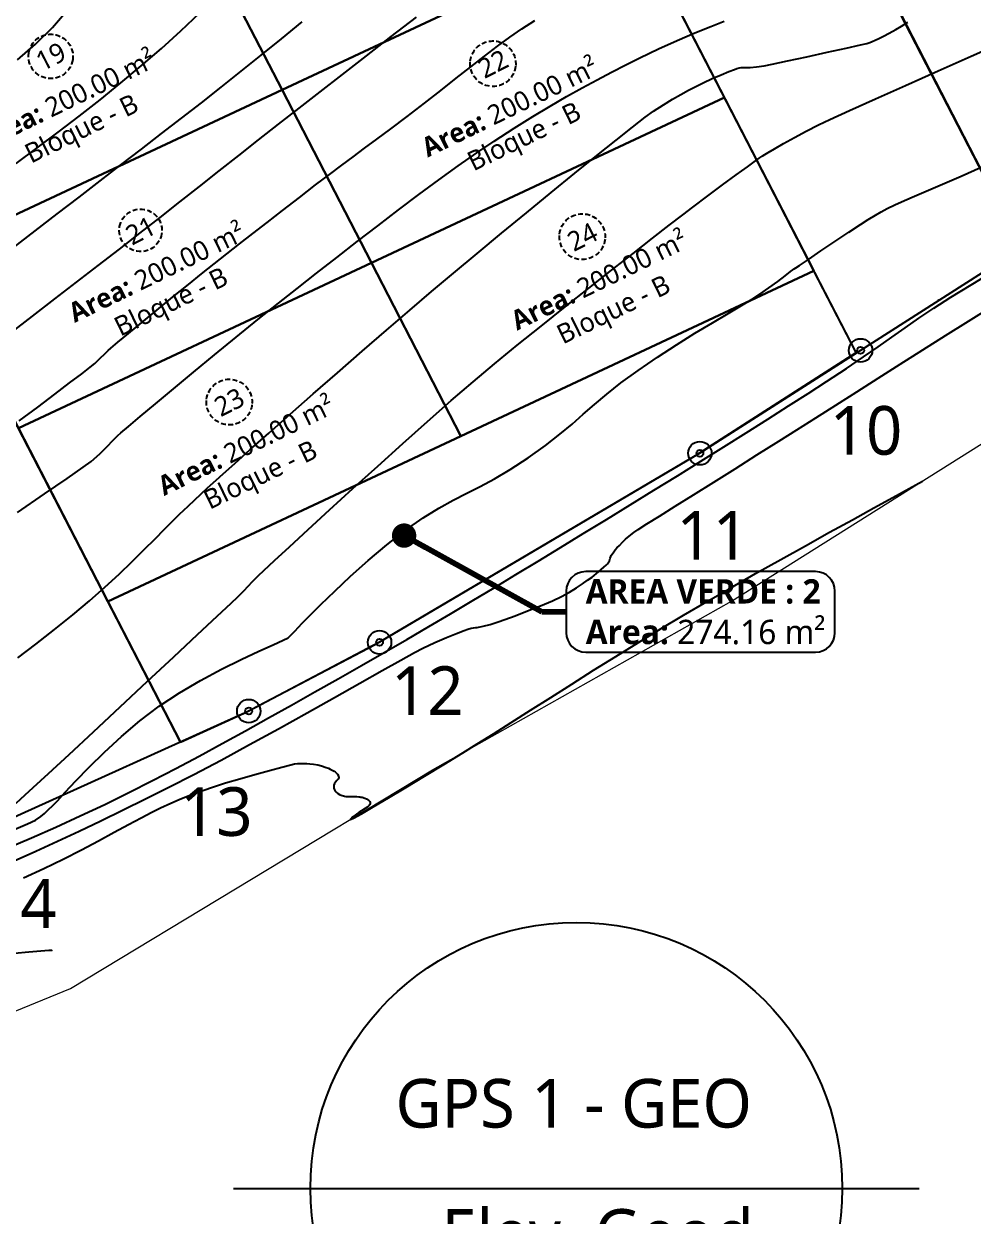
# Model space of a CAD drawing. Header units: millimetres. Extents: x 589115 to 589956, y 1306773 to 1307394.
# Drawn here: x 589407 to 589455.7, y 1307007.1 to 1307068.4 of the extents above; entities that cross this region are included whole.
import ezdxf

# ---------------------------------------------------------------- set-up
doc = ezdxf.new("R2010")
doc.units = ezdxf.units.MM
doc.linetypes.add('DASHDOT', pattern=[1, 0.5, -0.25, 0, -0.25])
doc.linetypes.add('DASHED2', pattern=[0.375, 0.25, -0.125])
for name, color, linetype in [('0_BLOQUES CARRETERA', 7, 'Continuous'), ('_BREAKLINES CORRIDOR', 7, 'Continuous'), ('C-PROP-LINE', 230, 'Continuous'), ('C-PROP-TEXT', 255, 'Continuous'), ('C-ROAD-MARK', 212, 'Continuous'), ('C-TOPO-MAJR', 9, 'Continuous'), ('C-TOPO-MINR', 8, 'Continuous'), ('CIRCULO', 1, 'Continuous'), ('LOTES', 104, 'Continuous'), ('Perimetro', 7, 'Continuous'), ('Plano', 7, 'Continuous')]:
    doc.layers.add(name, color=color, linetype=linetype)
doc.layers.add('_BLOQUES', color=9, linetype='Continuous', lineweight=20)
doc.layers.add('_TEXTO', color=3, linetype='Continuous', lineweight=25)
doc.styles.add('COTAS', font='arial.ttf')
doc.styles.add('ST - ETIQUETAS', font='', dxfattribs={"height": 2.5})
doc.styles.get('ST - ETIQUETAS').set_extended_font_data('Roboto Thin')
doc.dimstyles.new('GenAng', dxfattribs={"dimscale": 0.5, "dimtxt": 2.5, "dimasz": 1.25, "dimexe": 0.18, "dimexo": 0.0625, "dimgap": 0.25, "dimtad": 0, "dimzin": 3, "dimdsep": 46, "dimtxsty": 'COTAS', "dimcen": 0.09, "dimse1": 1, "dimse2": 1, "dimaunit": 1, "dimadec": 3, "dimazin": 0, "dimtfac": 1, "dimtofl": 0, "dimtmove": 2, "dimatfit": 3, "dimfxl": 1, "dimtolj": 1, "dimtzin": 1, "dimarcsym": 0})

# ---------------------------------------------------------------- blocks, each defined once
blk = doc.blocks.new('POINT INTERS')
at = {"layer": '0_BLOQUES CARRETERA', "linetype": 'DASHDOT', "lineweight": 5}
h = blk.add_hatch(color=244, dxfattribs=at)
h.dxf.hatch_style = 1
h.set_gradient(color1=(153, 27, 30), color2=(248, 153, 30), name='INVSPHERICAL')
h.paths.add_polyline_path([(0.6, 0, 1), (-0.6, 0, 1)])
blk.add_circle((0, 0), 0.574, dxfattribs=at)

msp = doc.modelspace()

# ---------------------------------------------------------------- linework, layer by layer
msp.add_lwpolyline([(589458.391, 1307056.992), (589449.927, 1307051.588), (589441.675, 1307046.308), (589425.232, 1307036.603), (589418.518, 1307033.074), (589406.119, 1307027.462), (589385.455, 1307018.974), (589375.188, 1307014.95), (589368.894, 1307012.373), (589357.693, 1307007.926), (589347.663, 1307003.998)])
at = {"color": 5}
msp.add_circle((589435.335, 1307008.57), 13.654, dxfattribs=at)
at = {"layer": '_BLOQUES', "flags": 128}
msp.add_lwpolyline([(589429.062, 1307113.239), (589465.314, 1307130.216), (589492.374, 1307078.297), (589482.368, 1307071.827), (589470.997, 1307065.034), (589458.16, 1307056.883), (589429.062, 1307113.239)], dxfattribs=at)
at = {"layer": '_BLOQUES', "color": 4, "linetype": 'Continuous', "lineweight": 25}
msp.add_polyline3d([(589383.748, 1307092.018, 0), (589419.999, 1307108.995, 0), (589447.529, 1307055.677, 0), (589411.281, 1307038.705, 0), (589383.748, 1307092.018, 0)], dxfattribs=at)
at = {"layer": '_BREAKLINES CORRIDOR', "flags": 128}
for points in [[(589449.696, 1307051.479), (589419.999, 1307108.995), (589419.564, 1307108.791)], [(589415.011, 1307031.483), (589383.748, 1307092.018), (589384.214, 1307092.237)]]:
    msp.add_lwpolyline(points, dxfattribs=at)
at = {"layer": 'C-PROP-LINE', "color": 4, "linetype": 'Continuous', "lineweight": 25}
for points in [[(589429.062, 1307113.239, 0), (589465.314, 1307130.216, 0), (589492.374, 1307078.297, 0), (589482.368, 1307071.827, 0), (589470.997, 1307065.034, 0), (589458.16, 1307056.883, 0), (589429.062, 1307113.239, 0)], [(589438.352, 1307073.451, 0), (589433.763, 1307082.337, 0), (589415.639, 1307073.85, 0), (589420.227, 1307064.964, 0), (589420.228, 1307064.964, 0), (589438.352, 1307073.451, 0)], [(589470.126, 1307077.294, 0), (589452.004, 1307068.807, 0), (589458.16, 1307056.883, 0), (589470.997, 1307065.034, 0), (589475.169, 1307067.526, 0), (589470.126, 1307077.294, 0)], [(589415.639, 1307073.85, 0), (589415.639, 1307073.85, 0), (589397.514, 1307065.362, 0), (589402.103, 1307056.477, 0), (589420.227, 1307064.964, 0), (589415.639, 1307073.85, 0)], [(589442.94, 1307064.565, 0), (589438.352, 1307073.451, 0), (589420.228, 1307064.964, 0), (589424.816, 1307056.078, 0), (589424.817, 1307056.077, 0), (589442.94, 1307064.565, 0)], [(589420.228, 1307064.964, 0), (589420.227, 1307064.964, 0), (589402.103, 1307056.477, 0), (589406.692, 1307047.591, 0), (589424.816, 1307056.078, 0), (589420.228, 1307064.964, 0)], [(589447.529, 1307055.677, 0), (589442.94, 1307064.565, 0), (589424.817, 1307056.077, 0), (589429.405, 1307047.191, 0), (589447.529, 1307055.677, 0)], [(589424.816, 1307056.078, 0), (589406.692, 1307047.591, 0), (589411.281, 1307038.705, 0), (589429.405, 1307047.191, 0), (589424.817, 1307056.077, 0), (589424.816, 1307056.078, 0)], [(589411.281, 1307038.705, 0), (589415.011, 1307031.483, 0), (589418.288, 1307032.966, 0), (589425.001, 1307036.495, 0), (589441.444, 1307046.2, 0), (589449.696, 1307051.479, 0), (589447.529, 1307055.677, 0), (589429.405, 1307047.191, 0), (589411.281, 1307038.705, 0), (589415.011, 1307031.483, 0)]]:
    msp.add_polyline3d(points, dxfattribs=at)
at = {"layer": 'C-PROP-TEXT', "color": 1, "linetype": 'Continuous', "lineweight": -3}
for p, q in [((589447.609, 1307040.23), (589435.816, 1307040.23)), ((589434.816, 1307039.23), (589434.816, 1307037.097)), ((589448.609, 1307037.097), (589448.609, 1307039.23)), ((589435.816, 1307036.097), (589447.609, 1307036.097))]:
    msp.add_line(p, q, dxfattribs=at)
at = {"layer": 'C-PROP-TEXT', "color": 12, "linetype": 'DASHED2', "lineweight": 25, "extrusion": (0, 0, -1)}
for centre, radius, start, end in [((-589408.353, 1307066.679), 1.14, 8.29091, 188.29091), ((-589431.053, 1307066.306), 1.169, 6.49413, 186.49413), ((-589408.353, 1307066.679), 1.14, 188.29091, 8.29091), ((-589431.053, 1307066.306), 1.169, 186.49413, 6.49413), ((-589412.963, 1307057.752), 1.094, 9.95853, 189.95853), ((-589435.639, 1307057.425), 1.175, 6.236, 186.236), ((-589412.963, 1307057.752), 1.094, 189.95853, 9.95853), ((-589435.639, 1307057.425), 1.175, 186.236, 6.236), ((-589417.516, 1307048.937), 1.173, 6.84971, 186.84971), ((-589417.516, 1307048.937), 1.173, 186.84971, 6.84971)]:
    msp.add_arc(centre, radius, start, end, dxfattribs=at)
at = {"layer": 'C-PROP-TEXT', "color": 1, "linetype": 'Continuous', "lineweight": -3}
for centre, start, end in [((589435.816, 1307039.23), 90, 180), ((589447.609, 1307039.23), 0, 90), ((589435.816, 1307037.097), 180, 270), ((589447.609, 1307037.097), 270, 0)]:
    msp.add_arc(centre, 1, start, end, dxfattribs=at)
at = {"layer": 'C-TOPO-MAJR', "color": 40, "linetype": 'Continuous', "lineweight": -3}
for points, elevation in [([(589406.644, 1307066.503), (589407.567, 1307067.307), (589408.437, 1307068.169), (589409.17, 1307069.012)], 459), ([(589406.417, 1307056.854), (589407.559, 1307057.735), (589408.691, 1307058.607), (589409.805, 1307059.462), (589410.893, 1307060.296), (589411.96, 1307061.114), (589413.008, 1307061.919), (589414.042, 1307062.716), (589415.067, 1307063.51), (589416.087, 1307064.305), (589417.106, 1307065.105), (589418.13, 1307065.916), (589419.161, 1307066.741), (589420.206, 1307067.585), (589421.268, 1307068.453)], 458.5), ([(589406.67, 1307035.804), (589407.593, 1307036.51), (589408.55, 1307037.259), (589409.487, 1307038.014), (589410.349, 1307038.738), (589411.131, 1307039.431), (589411.862, 1307040.106), (589412.538, 1307040.754), (589413.155, 1307041.363), (589413.711, 1307041.922), (589414.201, 1307042.419), (589414.621, 1307042.843), (589414.969, 1307043.182), (589415.4, 1307043.592), (589415.743, 1307043.917), (589416.057, 1307044.212), (589416.404, 1307044.533), (589416.844, 1307044.933), (589417.204, 1307045.256), (589417.8, 1307045.788), (589418.596, 1307046.496), (589419.556, 1307047.347), (589420.646, 1307048.31), (589421.829, 1307049.352), (589423.071, 1307050.44), (589424.335, 1307051.542), (589425.586, 1307052.626), (589426.788, 1307053.659), (589427.907, 1307054.61), (589429.028, 1307055.55), (589430.237, 1307056.558), (589431.5, 1307057.604), (589432.782, 1307058.658), (589434.046, 1307059.693), (589435.258, 1307060.679), (589436.382, 1307061.587), (589437.382, 1307062.388), (589438.225, 1307063.054), (589438.873, 1307063.555), (589439.293, 1307063.862), (589439.804, 1307064.2), (589440.268, 1307064.486), (589440.695, 1307064.73), (589441.095, 1307064.944), (589441.477, 1307065.138), (589441.851, 1307065.324), (589442.312, 1307065.541), (589442.765, 1307065.738), (589443.161, 1307065.9), (589443.45, 1307066.012), (589443.58, 1307066.06), (589443.697, 1307066.09), (589443.791, 1307066.108), (589443.865, 1307066.113), (589443.939, 1307066.114), (589444.016, 1307066.111), (589444.094, 1307066.108), (589444.252, 1307066.12), (589444.587, 1307066.152), (589444.985, 1307066.205), (589445.39, 1307066.286), (589446.166, 1307066.451), (589447.159, 1307066.666), (589448.218, 1307066.897), (589449.187, 1307067.111), (589449.915, 1307067.274), (589450.247, 1307067.352), (589450.403, 1307067.4), (589450.526, 1307067.446), (589450.676, 1307067.511), (589450.855, 1307067.593), (589451.103, 1307067.714), (589451.4, 1307067.87), (589451.731, 1307068.056), (589452.024, 1307068.232), (589452.36, 1307068.44)], 457.5), ([(589406.736, 1307047.969), (589407.686, 1307048.676), (589408.559, 1307049.334), (589409.323, 1307049.916), (589409.942, 1307050.392), (589410.382, 1307050.736), (589410.609, 1307050.918), (589410.898, 1307051.183), (589411.131, 1307051.415), (589411.231, 1307051.519), (589411.298, 1307051.586), (589411.432, 1307051.699), (589411.796, 1307052.003), (589412.342, 1307052.458), (589413.024, 1307053.023), (589413.796, 1307053.659), (589414.61, 1307054.324), (589415.42, 1307054.979), (589416.095, 1307055.52), (589416.746, 1307056.039), (589417.391, 1307056.549), (589418.046, 1307057.064), (589418.728, 1307057.597), (589419.456, 1307058.161), (589420.246, 1307058.771), (589421.115, 1307059.439), (589421.953, 1307060.08), (589422.665, 1307060.618), (589423.293, 1307061.09), (589423.88, 1307061.526), (589424.467, 1307061.962), (589425.096, 1307062.431), (589425.811, 1307062.967), (589426.653, 1307063.602), (589427.544, 1307064.285), (589428.383, 1307064.938), (589429.173, 1307065.56), (589429.918, 1307066.147), (589430.622, 1307066.696), (589431.291, 1307067.205), (589431.927, 1307067.671), (589432.536, 1307068.09), (589433.204, 1307068.518)], 458), ([(589406.324, 1307026.933), (589407.16, 1307027.279), (589407.579, 1307027.473), (589407.846, 1307027.654), (589408.037, 1307027.822), (589408.219, 1307028.005), (589408.457, 1307028.231), (589408.692, 1307028.47), (589409.096, 1307028.903), (589409.648, 1307029.489), (589410.328, 1307030.188), (589411.116, 1307030.961), (589411.99, 1307031.767), (589412.931, 1307032.566), (589413.918, 1307033.318), (589414.96, 1307034.009), (589416.044, 1307034.645), (589417.119, 1307035.219), (589418.132, 1307035.72), (589419.033, 1307036.142), (589419.769, 1307036.475), (589420.288, 1307036.711), (589420.538, 1307036.841), (589420.738, 1307037.017), (589420.879, 1307037.182), (589421.064, 1307037.381), (589421.263, 1307037.582), (589421.66, 1307037.986), (589422.226, 1307038.551), (589422.932, 1307039.236), (589423.749, 1307040), (589424.647, 1307040.801), (589425.598, 1307041.599), (589426.571, 1307042.353), (589427.48, 1307042.988), (589428.281, 1307043.488), (589429.011, 1307043.895), (589429.705, 1307044.254), (589430.401, 1307044.607), (589431.135, 1307045), (589431.943, 1307045.475), (589432.862, 1307046.077), (589433.753, 1307046.714), (589434.487, 1307047.283), (589435.116, 1307047.807), (589435.692, 1307048.308), (589436.267, 1307048.812), (589436.893, 1307049.34), (589437.623, 1307049.916), (589438.507, 1307050.565), (589439.493, 1307051.241), (589440.475, 1307051.879), (589441.425, 1307052.472), (589442.317, 1307053.011), (589443.123, 1307053.489), (589443.815, 1307053.896), (589444.367, 1307054.226), (589444.75, 1307054.469), (589445.221, 1307054.8), (589445.674, 1307055.131), (589446.06, 1307055.423), (589446.335, 1307055.634), (589446.45, 1307055.723), (589446.525, 1307055.772), (589446.599, 1307055.82), (589446.785, 1307055.946), (589447.246, 1307056.259), (589447.886, 1307056.694), (589448.609, 1307057.182), (589449.318, 1307057.658), (589449.916, 1307058.055), (589450.307, 1307058.306), (589450.685, 1307058.533), (589450.984, 1307058.704), (589451.288, 1307058.865), (589451.682, 1307059.063), (589452.026, 1307059.221), (589452.571, 1307059.454), (589453.285, 1307059.756), (589454.135, 1307060.119), (589455.091, 1307060.534), (589456.119, 1307060.994)], 457), ([(589406.478, 1307025.387), (589407.595, 1307025.888), (589408.705, 1307026.396), (589409.814, 1307026.915), (589410.932, 1307027.447), (589412.066, 1307027.997), (589413.225, 1307028.567), (589414.417, 1307029.161), (589415.7, 1307029.818), (589417.095, 1307030.557), (589418.559, 1307031.35), (589420.047, 1307032.169), (589421.516, 1307032.986), (589422.922, 1307033.774), (589424.22, 1307034.505), (589425.367, 1307035.151), (589426.318, 1307035.685), (589427.03, 1307036.078), (589427.459, 1307036.303), (589428.071, 1307036.586), (589428.668, 1307036.843), (589429.189, 1307037.057), (589429.574, 1307037.208), (589429.764, 1307037.278), (589429.941, 1307037.328), (589430.062, 1307037.353), (589430.162, 1307037.361), (589430.248, 1307037.365), (589430.32, 1307037.376), (589430.391, 1307037.39), (589430.555, 1307037.431), (589430.909, 1307037.526), (589431.327, 1307037.655), (589431.658, 1307037.773), (589432.187, 1307037.969), (589432.828, 1307038.214), (589433.496, 1307038.478), (589434.105, 1307038.733), (589434.571, 1307038.95), (589434.983, 1307039.175), (589435.342, 1307039.394), (589435.652, 1307039.601), (589435.916, 1307039.79), (589436.14, 1307039.954), (589436.476, 1307040.219), (589436.747, 1307040.453), (589436.871, 1307040.567), (589436.928, 1307040.629), (589436.975, 1307040.684), (589437.01, 1307040.736), (589437.04, 1307040.782), (589437.06, 1307040.856), (589437.07, 1307040.926), (589437.104, 1307041.012), (589437.131, 1307041.061), (589437.161, 1307041.112), (589437.224, 1307041.202), (589437.332, 1307041.345), (589437.421, 1307041.448), (589437.543, 1307041.581), (589437.698, 1307041.738), (589437.866, 1307041.897), (589438.05, 1307042.058), (589438.288, 1307042.244), (589438.507, 1307042.39), (589438.958, 1307042.677), (589439.605, 1307043.085), (589440.416, 1307043.594), (589441.356, 1307044.182), (589442.39, 1307044.83), (589443.486, 1307045.516), (589444.608, 1307046.22), (589445.723, 1307046.921), (589446.651, 1307047.508), (589447.633, 1307048.131), (589448.662, 1307048.785), (589449.731, 1307049.466), (589450.834, 1307050.169), (589451.966, 1307050.888), (589453.119, 1307051.618), (589454.287, 1307052.355), (589455.463, 1307053.093), (589456.643, 1307053.827)], 456.5), ([(589408.408, 1307020.782), (589408.408, 1307020.782), (589408.41, 1307020.783), (589408.411, 1307020.784), (589408.258, 1307020.774), (589407.843, 1307020.745), (589407.232, 1307020.696), (589406.493, 1307020.625)], 456)]:
    msp.add_lwpolyline(points, dxfattribs=dict(at, elevation=elevation))
at = {"layer": 'C-TOPO-MINR', "color": 44, "linetype": 'Continuous', "lineweight": -3}
for points, elevation in [([(589406.281, 1307052.48), (589407.418, 1307053.353), (589408.556, 1307054.228), (589409.684, 1307055.095), (589410.794, 1307055.948), (589411.876, 1307056.781), (589412.931, 1307057.6), (589413.964, 1307058.408), (589414.982, 1307059.209), (589415.991, 1307060.004), (589416.997, 1307060.799), (589418.005, 1307061.596), (589419.022, 1307062.398), (589420.053, 1307063.208), (589421.106, 1307064.031), (589422.185, 1307064.868), (589423.331, 1307065.755), (589424.559, 1307066.707), (589425.837, 1307067.697), (589427.131, 1307068.7)], 458.25), ([(589406.584, 1307061.185), (589407.654, 1307061.983), (589408.731, 1307062.794), (589409.81, 1307063.619), (589410.885, 1307064.459), (589411.951, 1307065.316), (589413.002, 1307066.191), (589414.034, 1307067.084), (589415.04, 1307067.996), (589416.006, 1307068.913)], 458.75), ([(589406.653, 1307043.275), (589408.04, 1307044.225), (589409.194, 1307045.019), (589410.021, 1307045.595), (589410.425, 1307045.889), (589410.865, 1307046.276), (589411.257, 1307046.658), (589411.544, 1307046.956), (589411.669, 1307047.09), (589411.735, 1307047.158), (589411.802, 1307047.224), (589411.949, 1307047.349), (589412.344, 1307047.684), (589412.951, 1307048.195), (589413.733, 1307048.851), (589414.653, 1307049.619), (589415.675, 1307050.468), (589416.762, 1307051.363), (589417.877, 1307052.274), (589418.984, 1307053.167), (589420.046, 1307054.011), (589421.004, 1307054.765), (589422.003, 1307055.55), (589423.032, 1307056.356), (589424.082, 1307057.173), (589425.141, 1307057.991), (589426.2, 1307058.799), (589427.248, 1307059.587), (589428.275, 1307060.345), (589429.269, 1307061.063), (589430.222, 1307061.73), (589431.121, 1307062.336), (589432.145, 1307062.999), (589433.099, 1307063.596), (589433.992, 1307064.135), (589434.833, 1307064.624), (589435.632, 1307065.071), (589436.398, 1307065.485), (589437.142, 1307065.874), (589437.872, 1307066.245), (589438.598, 1307066.608), (589439.551, 1307067.064), (589440.508, 1307067.494), (589441.42, 1307067.883), (589442.239, 1307068.219), (589442.917, 1307068.486)], 457.75), ([(589406.573, 1307028.354), (589407.042, 1307028.772), (589407.459, 1307029.154), (589408.235, 1307029.872), (589409.291, 1307030.852), (589410.543, 1307032.016), (589411.91, 1307033.289), (589413.311, 1307034.594), (589414.664, 1307035.856), (589415.888, 1307036.998), (589416.9, 1307037.945), (589417.62, 1307038.62), (589417.965, 1307038.946), (589418.263, 1307039.247), (589418.489, 1307039.488), (589418.715, 1307039.728), (589419.016, 1307040.026), (589419.294, 1307040.289), (589419.838, 1307040.797), (589420.608, 1307041.511), (589421.564, 1307042.394), (589422.664, 1307043.404), (589423.868, 1307044.504), (589425.136, 1307045.654), (589426.427, 1307046.815), (589427.7, 1307047.947), (589428.914, 1307049.012), (589430.03, 1307049.971), (589431.13, 1307050.892), (589432.303, 1307051.856), (589433.521, 1307052.841), (589434.753, 1307053.826), (589435.971, 1307054.79), (589437.144, 1307055.713), (589438.245, 1307056.571), (589439.242, 1307057.345), (589440.106, 1307058.013), (589440.809, 1307058.554), (589441.321, 1307058.946), (589442.081, 1307059.522), (589442.835, 1307060.083), (589443.531, 1307060.594), (589444.113, 1307061.017), (589444.528, 1307061.316), (589444.721, 1307061.454), (589444.868, 1307061.554), (589445.019, 1307061.648), (589445.183, 1307061.745), (589445.515, 1307061.939), (589445.977, 1307062.203), (589446.532, 1307062.513), (589447.141, 1307062.841), (589447.769, 1307063.164), (589448.352, 1307063.439), (589449.357, 1307063.897), (589450.684, 1307064.495), (589452.233, 1307065.188), (589453.905, 1307065.934), (589455.601, 1307066.688), (589457.22, 1307067.408)], 457.25), ([(589406.125, 1307026.039), (589407.363, 1307026.566), (589408.611, 1307027.115), (589409.872, 1307027.69), (589411.128, 1307028.284), (589412.362, 1307028.889), (589413.579, 1307029.505), (589414.783, 1307030.13), (589415.975, 1307030.765), (589417.161, 1307031.408), (589418.343, 1307032.06), (589419.526, 1307032.719), (589420.713, 1307033.385), (589421.907, 1307034.057), (589423.112, 1307034.735), (589424.308, 1307035.411), (589425.478, 1307036.081), (589426.625, 1307036.745), (589427.757, 1307037.407), (589428.878, 1307038.069), (589429.994, 1307038.734), (589431.11, 1307039.404), (589432.233, 1307040.082), (589433.367, 1307040.769), (589434.519, 1307041.469), (589435.693, 1307042.183), (589436.89, 1307042.914), (589438.102, 1307043.656), (589439.318, 1307044.406), (589440.53, 1307045.157), (589441.73, 1307045.903), (589442.908, 1307046.64), (589444.057, 1307047.362), (589445.167, 1307048.064), (589446.23, 1307048.74), (589447.237, 1307049.384), (589448.18, 1307049.992), (589449.199, 1307050.662), (589450.068, 1307051.25), (589450.83, 1307051.779), (589451.528, 1307052.272), (589452.207, 1307052.75), (589452.91, 1307053.235), (589453.68, 1307053.751), (589454.56, 1307054.32), (589455.595, 1307054.963), (589456.559, 1307055.538)], 456.75), ([(589406.947, 1307024.518), (589407.994, 1307024.993), (589408.992, 1307025.475), (589409.933, 1307025.952), (589410.811, 1307026.414), (589411.617, 1307026.849), (589412.345, 1307027.247), (589412.987, 1307027.596), (589413.535, 1307027.885), (589413.983, 1307028.103), (589414.51, 1307028.341), (589414.942, 1307028.53), (589415.327, 1307028.69), (589415.716, 1307028.84), (589416.159, 1307029), (589416.706, 1307029.188), (589417.319, 1307029.384), (589418.053, 1307029.601), (589418.832, 1307029.821), (589419.579, 1307030.025), (589420.219, 1307030.196), (589420.676, 1307030.315), (589420.875, 1307030.364), (589421.025, 1307030.382), (589421.153, 1307030.389), (589421.271, 1307030.39), (589421.388, 1307030.387), (589421.497, 1307030.38), (589421.658, 1307030.366), (589421.842, 1307030.343), (589422.061, 1307030.306), (589422.26, 1307030.256), (589422.488, 1307030.183), (589422.62, 1307030.134), (589422.699, 1307030.099), (589422.771, 1307030.063), (589422.839, 1307030.025), (589422.9, 1307029.988), (589422.954, 1307029.948), (589423.003, 1307029.909), (589423.043, 1307029.868), (589423.079, 1307029.828), (589423.123, 1307029.745), (589423.135, 1307029.663), (589423.11, 1307029.583), (589423.042, 1307029.506), (589422.973, 1307029.428), (589422.922, 1307029.349), (589422.892, 1307029.269), (589422.881, 1307029.19), (589422.888, 1307029.112), (589422.914, 1307029.038), (589422.956, 1307028.967), (589423.013, 1307028.902), (589423.085, 1307028.843), (589423.17, 1307028.791), (589423.219, 1307028.769), (589423.268, 1307028.748), (589423.322, 1307028.731), (589423.378, 1307028.715), (589423.437, 1307028.704), (589423.498, 1307028.693), (589423.561, 1307028.687), (589423.627, 1307028.683), (589423.74, 1307028.688), (589423.903, 1307028.693), (589424.058, 1307028.686), (589424.161, 1307028.678), (589424.22, 1307028.669), (589424.278, 1307028.659), (589424.332, 1307028.646), (589424.384, 1307028.633), (589424.433, 1307028.617), (589424.48, 1307028.601), (589424.563, 1307028.564), (589424.633, 1307028.522), (589424.688, 1307028.477), (589424.727, 1307028.428), (589424.748, 1307028.377), (589424.751, 1307028.325), (589424.734, 1307028.271), (589424.697, 1307028.218), (589424.636, 1307028.165), (589424.488, 1307028.069), (589424.17, 1307027.859), (589423.862, 1307027.638), (589423.74, 1307027.51), (589423.896, 1307027.576), (589424.302, 1307027.801), (589424.913, 1307028.157), (589425.686, 1307028.617), (589426.576, 1307029.153), (589427.539, 1307029.736), (589428.531, 1307030.339), (589429.508, 1307030.932), (589430.25, 1307031.39), (589431.084, 1307031.911), (589431.997, 1307032.489), (589432.978, 1307033.112), (589434.017, 1307033.772), (589435.102, 1307034.46), (589436.223, 1307035.167), (589437.368, 1307035.882), (589438.526, 1307036.599), (589439.686, 1307037.306), (589440.837, 1307037.995), (589442.018, 1307038.687), (589443.259, 1307039.402), (589444.536, 1307040.128), (589445.824, 1307040.852), (589447.099, 1307041.564), (589448.336, 1307042.25), (589449.511, 1307042.899), (589450.6, 1307043.499), (589451.577, 1307044.038), (589452.42, 1307044.504), (589453.102, 1307044.884)], 456.25)]:
    msp.add_lwpolyline(points, dxfattribs=dict(at, elevation=elevation))
at = {"layer": 'CIRCULO'}
for centre, radius in [((589449.927, 1307051.588), 0.602), ((589449.927, 1307051.588), 0.177), ((589441.675, 1307046.308), 0.602), ((589441.675, 1307046.308), 0.177), ((589425.232, 1307036.603), 0.602), ((589425.232, 1307036.603), 0.177), ((589418.518, 1307033.074), 0.602), ((589418.518, 1307033.074), 0.177)]:
    msp.add_circle(centre, radius, dxfattribs=at)
at = {"layer": 'LOTES'}
msp.add_lwpolyline([(589417.737, 1307008.57), (589452.932, 1307008.57)], dxfattribs=at)
at = {"layer": 'Plano', "lineweight": 13}
msp.add_lwpolyline([(589341.533, 1306927.436), (589336.171, 1306941.632), (589330.167, 1306958.142), (589324.851, 1306974.048), (589324.721, 1306979.258), (589325.574, 1306983.579), (589334.825, 1306991.724), (589346.286, 1306996.344), (589361.15, 1307001.684), (589380.449, 1307008.218), (589393.817, 1307012.474), (589409.372, 1307018.831), (589427.946, 1307030.05), (589443.301, 1307038.723), (589464.66, 1307052.151)], dxfattribs=at)

# ---------------------------------------------------------------- block references
at = {"layer": 'C-ROAD-MARK', "color": 18, "linetype": 'Continuous', "lineweight": 9, "xscale": 0.02615086839485391, "yscale": 0.02615086839485391, "zscale": 0.02615086839485391}
for p in [(589453.928, 1307054.181), (589410.45, 1307029.419)]:
    msp.add_blockref('POINT INTERS', p, dxfattribs=at)

# ---------------------------------------------------------------- texts
at = {"layer": '_TEXTO', "lineweight": 0, "char_height": 2.5, "attachment_point": 1, "style": 'ST - ETIQUETAS'}
for s, insert, width in [('GPS 1 - GEO', (589426.049, 1307014.19), 24.94335), ('Elev. Geod.\\P  459.901   ', (589428.406, 1307007.506), 23.04)]:
    msp.add_mtext(s, dxfattribs=dict(at, insert=insert, width=width))
at = {"layer": 'C-PROP-TEXT', "color": 92, "linetype": 'Continuous', "lineweight": -3, "char_height": 1, "attachment_point": 2, "rotation": 26, "style": 'ST - ETIQUETAS'}
for insert in [(589408.98, 1307064.939), (589431.694, 1307064.54), (589413.569, 1307056.053), (589436.283, 1307055.653), (589418.158, 1307047.167)]:
    msp.add_mtext('{\\fRoboto Thin|b1|i0|c0|p2;\\C18;\\c0;Area:\\C0; \\fRoboto Thin|b0|i0|c0|p2;\\C178;\\c4980736;200.00 m²\\PBloque - B}', dxfattribs=dict(at, insert=insert))
at = {"layer": 'C-PROP-TEXT', "color": 2, "linetype": 'Continuous', "lineweight": -3, "char_height": 1, "attachment_point": 8, "rotation": 27, "style": 'ST - ETIQUETAS'}
for s, insert in [('{\\fRoboto Black|b0|i0|c0|p2;19}', (589408.587, 1307066.221)), ('{\\fRoboto Black|b0|i0|c0|p2;22}', (589431.284, 1307065.854)), ('{\\fRoboto Black|b0|i0|c0|p2;21}', (589413.193, 1307057.3)), ('{\\fRoboto Black|b0|i0|c0|p2;24}', (589435.87, 1307056.973)), ('{\\fRoboto Black|b0|i0|c0|p2;23}', (589417.75, 1307048.479))]:
    msp.add_mtext(s, dxfattribs=dict(at, insert=insert))
at = {"layer": 'C-PROP-TEXT', "color": 1, "linetype": 'Continuous', "lineweight": -3, "insert": (589435.816, 1307038.164), "char_height": 1.25, "attachment_point": 4, "style": 'ST - ETIQUETAS'}
msp.add_mtext('{\\fRoboto Thin|b1|i0|c0|p2;\\C3;AREA VERDE : 2\\C2;\\PArea: }274.16 m²', dxfattribs=at)
at = {"layer": 'Perimetro', "color": 3, "style": 'ST - ETIQUETAS'}
for s, p in [('10', (589448.343, 1307046.231)), ('11', (589440.474, 1307040.847)), ('12', (589425.828, 1307032.874)), ('13', (589414.99, 1307026.665)), ('14', (589404.928, 1307021.942, 456.25))]:
    msp.add_text(s, height=2.5, dxfattribs=at).set_placement(p)

# ---------------------------------------------------------------- leaders
at = {"layer": 'C-PROP-TEXT', "color": 1, "linetype": 'Continuous', "lineweight": -3}
msp.add_leader([(589426.494, 1307042.083), (589433.566, 1307038.164), (589434.816, 1307038.164)], dimstyle='GenAng', override={"dimscale": 1, "dimasz": 1.25, "dimclrd": 1, "dimldrblk": 'Dot', "dimlwd": 65535}, dxfattribs=at)

doc.saveas('drawing.dxf')
